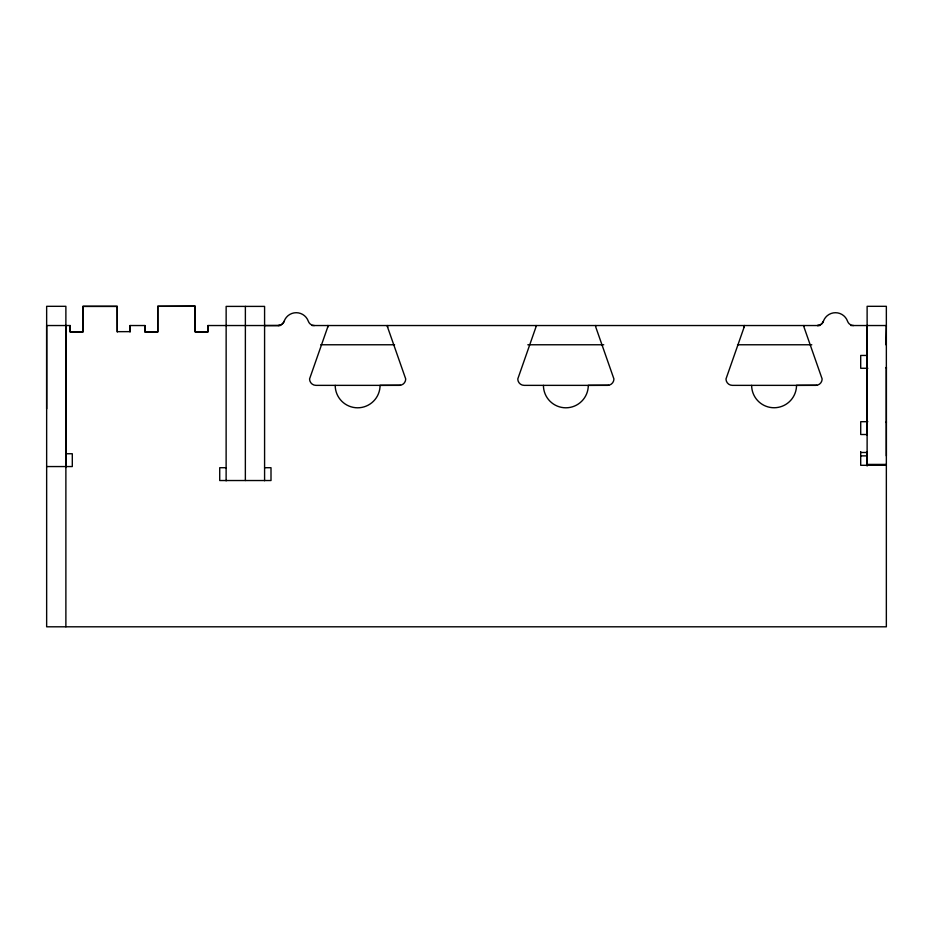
<?xml version="1.0" encoding="UTF-8"?>
<svg xmlns="http://www.w3.org/2000/svg" width="933" height="933" viewBox="0 0 933 933"><rect width="100%" height="100%" fill="white"/><g stroke="black" fill="none" stroke-linecap="round" stroke-linejoin="round"><path stroke-width="1.4" d="M46.65 408.864L46.65 325.535L70.15 325.535L70.173 331.868L82.99 331.833L82.92 306.444L117.208 306.444L117.278 331.67L130.095 331.635L130.072 325.535L144.942 325.535L144.953 331.95L157.759 331.95L157.759 306.304L195.102 306.106L195.16 331.751L207.989 331.716L207.966 325.535L280.32 325.535M65.881 626.801L65.881 325.535M867.119 325.535L867.119 464.424L886.35 464.424M886.35 455.875L886.35 367.345L886.35 368.267M867.119 422.614L867.119 421.693M886.35 422.614L886.35 421.693M327.868 326.002L327.891 325.535A6.484 6.484 0 0 1 327.611 327.39L309.558 378.961A6.414 6.414 0 0 0 315.972 385.364L399.301 385.364A6.403 6.403 0 0 0 405.715 378.961L387.661 327.378A6.473 6.473 0 0 1 387.393 325.535A6.403 6.403 0 0 0 387.661 327.378M536.09 326.002L536.102 325.535A6.414 6.414 0 0 1 535.834 327.366L517.78 378.961A6.403 6.403 0 0 0 524.194 385.364L607.523 385.364A6.414 6.414 0 0 0 613.926 378.95L595.872 327.378A6.403 6.403 0 0 1 595.604 325.535A6.426 6.426 0 0 0 595.627 326.002M744.301 326.002A6.484 6.484 0 0 0 744.312 325.535A6.414 6.414 0 0 1 744.044 327.378L725.991 378.961A6.403 6.403 0 0 0 732.405 385.364L815.734 385.364A6.414 6.414 0 0 0 822.136 378.95L804.094 327.378A6.403 6.403 0 0 1 803.814 325.535A6.473 6.473 0 0 0 803.838 326.002M314.363 325.535A6.414 6.414 0 0 1 308.322 321.255A12.817 12.817 0 0 0 284.145 321.267L283.247 322.958A6.426 6.426 0 0 1 278.104 325.535L264.587 325.57M823.384 321.267L822.486 322.958A6.426 6.426 0 0 1 817.343 325.535A6.414 6.414 0 0 0 823.384 321.267A12.817 12.817 0 0 1 847.561 321.267A6.414 6.414 0 0 0 853.602 325.535M400.467 385.259L380.069 385.364A22.439 22.439 0 0 1 357.642 407.803A22.439 22.439 0 0 1 335.204 385.364M608.689 385.259L588.291 385.364A22.439 22.439 0 0 1 565.853 407.803A22.439 22.439 0 0 1 543.426 385.364M816.9 385.259L796.502 385.364A22.439 22.439 0 0 1 796.129 389.446A22.439 22.439 0 0 1 751.636 385.364M312.042 325.535L819.932 325.535M850.803 325.535L886.35 325.535L885.884 344.767M320.695 344.767L394.577 344.767M527.821 344.767L603.733 344.767M737.525 344.767L811.792 344.767M867.119 355.45L860.704 355.45L860.704 368.267L867.83 368.267M867.83 421.693L860.716 421.693L860.716 434.51L867.119 434.51M860.704 452.482L867.119 452.482M65.881 453.741L72.296 453.741L72.296 466.558L46.65 466.558M860.704 455.875L867.119 455.875M886.35 465.299L860.704 465.299L860.704 451.595M226.124 467.713L219.722 467.713L219.722 480.53L271.002 480.53L271.002 467.713L264.587 467.713M867.119 367.345L867.119 368.267M867.119 435.198L867.119 306.316L886.35 306.316L886.35 626.801L46.65 626.801L46.65 306.316L65.881 306.316L65.881 467.526M867.119 451.56L867.119 466.01M264.587 480.728L264.587 306.397L226.148 306.397L226.124 480.857M245.379 306.397L245.356 480.53M207.966 325.535L207.966 331.95L195.149 331.95L195.149 306.304L157.759 306.316L157.77 331.915L144.953 331.95L144.93 325.535M130.072 325.535L130.072 331.95M117.255 331.95L117.255 306.304L82.967 306.304L82.967 331.95L70.15 331.95L70.15 325.535M284.145 321.267A6.414 6.414 0 0 1 278.104 325.535M744.312 325.535A6.391 6.391 0 0 1 744.044 327.378M327.88 325.535A6.391 6.391 0 0 1 327.611 327.378"/></g></svg>
